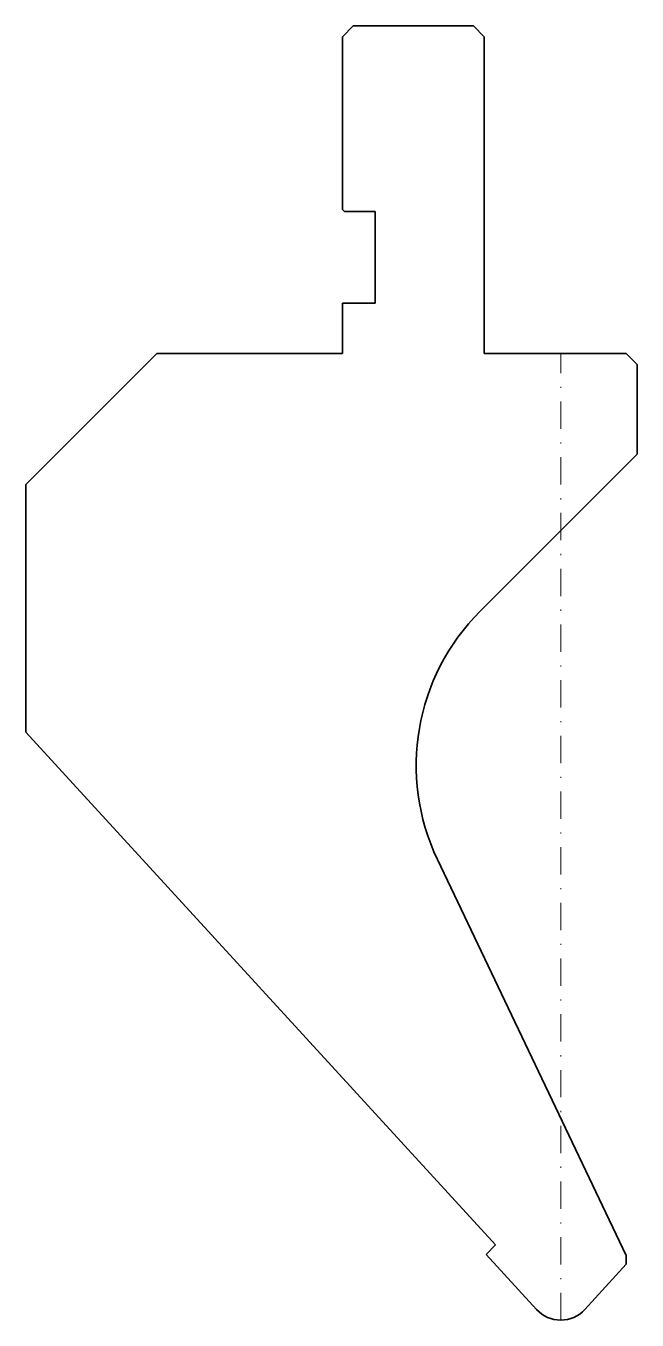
# Model space of a CAD drawing. Header units: millimetres. Extents: x -49 to 7, y 0 to 118.
import ezdxf

# ---------------------------------------------------------------- set-up
doc = ezdxf.new("R2010")
doc.units = ezdxf.units.MM
doc.header["$LTSCALE"] = 5
doc.linetypes.add('AUSGEZOGEN', pattern=[0])
doc.linetypes.add('DASHDOT', pattern=[1, 0.5, -0.25, 0, -0.25])
doc.layers.add('2', color=7, linetype='Continuous')

msp = doc.modelspace()

# ---------------------------------------------------------------- linework, layer by layer
at = {"layer": '2', "color": 7, "linetype": 'AUSGEZOGEN', "lineweight": 35}
for p, q in [((-20, 117.5), (-19, 118.5)), ((-19, 118.5), (-8, 118.5)), ((-8, 118.5), (-7, 117.5)), ((-20, 101.7), (-20, 117.5)), ((-7, 117.5), (-7, 88.5)), ((-19.8, 101.5), (-20, 101.7)), ((-17, 101.5), (-19.8, 101.5)), ((-17, 93.1), (-17, 101.5)), ((-20, 88.5), (-20, 93.1)), ((-20, 93.1), (-17, 93.1)), ((-49, 76.5), (-37, 88.5)), ((-37, 88.5), (-20, 88.5)), ((-7, 88.5), (6, 88.5)), ((6, 88.5), (7, 87.5)), ((7, 87.5), (7, 79.3)), ((7, 79.3), (-7.38, 64.92)), ((-49, 53.82), (-49, 76.5)), ((-5.99, 6.88), (-49, 53.82)), ((-11.29, 42.16), (6, 5.92)), ((-6.83, 6.01), (-5.99, 6.88)), ((-2.21, 0.97), (-6.83, 6.01)), ((6, 5.11), (2.21, 0.97)), ((6, 5.92), (6, 5.11))]:
    msp.add_line(p, q, dxfattribs=at)
at = {"layer": '2', "color": 7, "linetype": 'DASHDOT', "lineweight": 18}
msp.add_line((0, 0), (0, 88.5), dxfattribs=at)
at = {"layer": '2', "color": 7, "linetype": 'AUSGEZOGEN', "lineweight": 35}
for centre, radius, start, end in [((6.76, 50.77), 20, 135, 205.5), ((0, 3), 3, 222.5, 317.5)]:
    msp.add_arc(centre, radius, start, end, dxfattribs=at)

doc.saveas('drawing.dxf')
